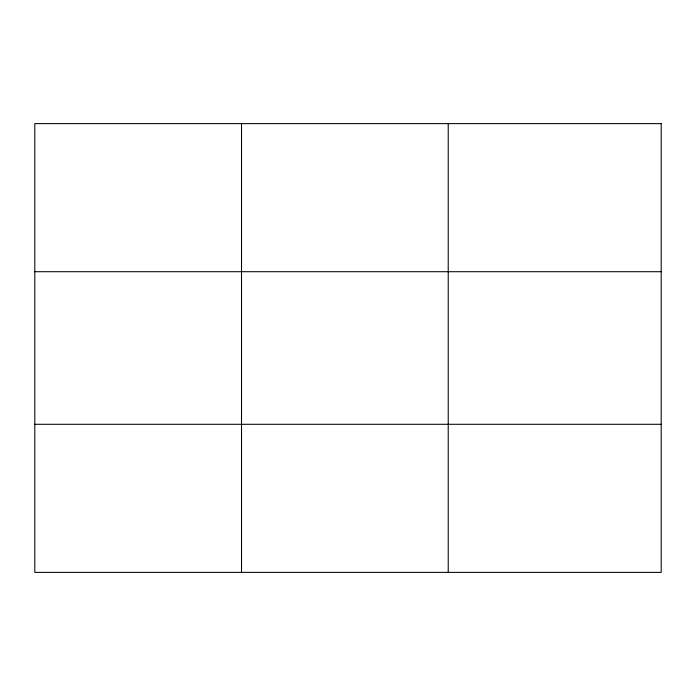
<?xml version="1.0" encoding="UTF-8"?>
<svg xmlns="http://www.w3.org/2000/svg" width="696" height="696" viewBox="0 0 696 696"><rect width="100%" height="100%" fill="white"/><g stroke="black" fill="none" stroke-linecap="round" stroke-linejoin="round"><path stroke-width="1.04" d="M241.512 572.373L241.512 123.627M448.224 572.373L448.224 123.627M34.8 271.71L661.2 271.71M34.8 424.29L661.2 424.29M661.2 123.627L661.2 572.373L34.8 572.373L34.8 123.627L661.2 123.627"/></g></svg>
